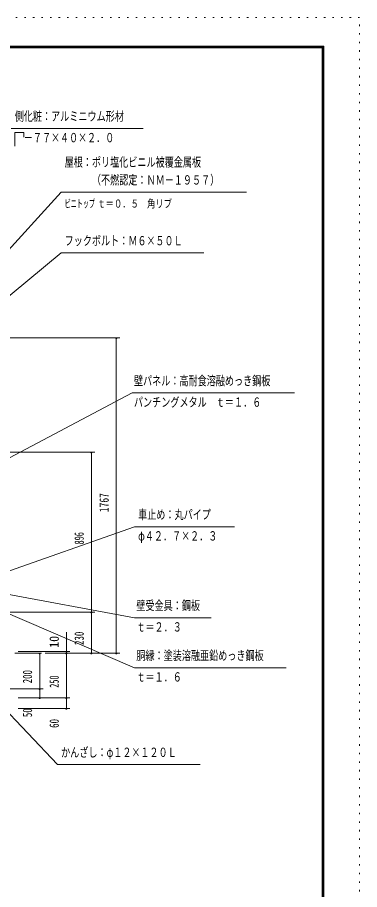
# Model space of a CAD drawing. Units: millimetres, scale not verified, with parts at other scales. Extents: x -23352 to 23352, y -10500 to 10500.
# Drawn here: x 18553 to 23352, y -1715 to 10500 of the extents above; entities that cross this region are included whole.
import ezdxf
from ezdxf.enums import TextEntityAlignment as Align

# ---------------------------------------------------------------- set-up
doc = ezdxf.new("R2010")
doc.units = ezdxf.units.MM
doc.header["$LTSCALE"] = 40
doc.linetypes.add('USER4', pattern=[3, 0.5, -2.5])
for name, color, linetype, lineweight in [('0-6_2-0BOLD', 7, 'Continuous', 18), ('0-A_2-5DIM', 3, 'Continuous', 18), ('0-C_F-F', 5, 'Continuous', 18), ('0-D_F-E_J_ADD', 5, 'USER4', 18)]:
    doc.layers.add(name, color=color, linetype=linetype, lineweight=lineweight)
doc.styles.add('ＭＳ ゴシック', font='')
doc.styles.get('ＭＳ ゴシック').set_extended_font_data('MS Gothic')

msp = doc.modelspace()

# ---------------------------------------------------------------- linework, layer by layer
at = {"layer": '0-6_2-0BOLD'}
msp.add_line((18515.45, 1594.93), (18890.45, 1594.93), dxfattribs=at)
at = {"layer": '0-A_2-5DIM'}
for p, q in [((18465.46, 8944.93), (20315.46, 8944.93)), ((18644.24, 8821.98), (18644.24, 8886.37)), ((19165.46, 8052.87), (17758.4, 6506.28)), ((19165.46, 8052.87), (21765.46, 8052.87)), ((19990.45, 6012.43), (18274.88, 6012.43)), ((19950.45, 6012.43), (19930.45, 6012.43)), ((19940.45, 1594.93), (19940.45, 6012.43)), ((20162.22, 5240.28), (18209.82, 4210.38)), ((20162.22, 5240.28), (22437.22, 5240.28)), ((19640.45, 4409.93), (18346.84, 4409.93)), ((19600.45, 4409.93), (19580.45, 4409.93)), ((19590.45, 2169.93), (19590.45, 4409.93)), ((20196.03, 3366.61), (17933.86, 2573.24)), ((21596.03, 3366.61), (20196.03, 3366.61)), ((20196.03, 2091.61), (18127.65, 2474.53)), ((20196.03, 1391.61), (18236.57, 2229.85)), ((19640.45, 2169.93), (18338.34, 2169.93)), ((19600.45, 2169.93), (19580.45, 2169.93)), ((19590.45, 1594.93), (19590.45, 2169.93)), ((21271.04, 2091.61), (20196.03, 2091.61)), ((19240.45, 969.93), (19240.45, 1889.93)), ((19290.45, 1619.93), (18565.45, 1619.93)), ((18875.45, 1594.93), (18855.45, 1594.93)), ((18865.45, 1594.93), (18865.45, 1094.93)), ((19990.45, 1594.93), (18940.45, 1594.93)), ((19250.45, 1619.93), (19230.45, 1619.93)), ((19250.45, 1594.93), (19230.45, 1594.93)), ((19240.45, 1594.93), (19240.45, 969.93)), ((19600.45, 1594.93), (19580.45, 1594.93)), ((19950.45, 1594.93), (19930.45, 1594.93)), ((20196.03, 1391.61), (22321.03, 1391.61)), ((19115.91, 35.63), (18021.93, 1188.15)), ((18915.45, 1094.93), (18160.84, 1094.93)), ((18875.45, 1094.93), (18855.45, 1094.93)), ((18865.45, 1094.93), (18865.45, 969.93)), ((19290.45, 969.93), (18565.46, 969.93)), ((18875.45, 969.93), (18855.45, 969.93)), ((19250.45, 969.93), (19230.45, 969.93)), ((19240.45, 969.93), (19240.45, 819.93)), ((19290.45, 819.93), (18565.46, 819.93)), ((19250.45, 819.93), (19230.45, 819.93)), ((21115.91, 35.63), (19115.91, 35.63))]:
    msp.add_line(p, q, dxfattribs=at)
for points in [[(18644.24, 8886.37), (18515.46, 8886.37), (18515.46, 8694.93)], [(18226.64, 6429.03), (19165.46, 7201.68), (21165.46, 7201.68)]]:
    msp.add_lwpolyline(points, dxfattribs=at)
for centre in [(19940.45, 6012.43), (19590.45, 4409.93), (19590.45, 2169.93), (18865.45, 1594.93), (19240.45, 1619.93), (19240.45, 1594.93), (19590.45, 1594.93), (19940.45, 1594.93), (18865.45, 1094.93), (18865.45, 969.93), (19240.45, 969.93), (19240.45, 819.93)]:
    msp.add_arc(centre, 10, 180, 0, dxfattribs=at)
at = {"layer": '0-C_F-F'}
for points in [[(-5848.13, 10100), (-5848.13, -10000), (22851.87, -10000), (22851.87, 10100)], [(-5845.63, 10097.5), (22849.37, 10097.5), (22849.37, -9997.5), (-5845.63, -9997.5)], [(-5843.13, 10095), (-5843.13, -9995), (22846.87, -9995), (22846.87, 10095)], [(-5840.63, 10092.5), (22844.37, 10092.5), (22844.37, -9992.5), (-5840.63, -9992.5)], [(-5838.13, 10090), (22841.87, 10090), (22841.87, -9990), (-5838.13, -9990)], [(-5835.63, 10087.5), (22839.37, 10087.5), (22839.37, -9987.5), (-5835.63, -9987.5)], [(-5833.13, 10085), (22836.87, 10085), (22836.87, -9985), (-5833.13, -9985)], [(-5830.63, 10082.5), (-5830.63, -9982.5), (22834.37, -9982.5), (22834.37, 10082.5)], [(-5828.13, 10080), (-5828.13, -9980), (22831.87, -9980), (22831.87, 10080)], [(-5825.63, 10077.5), (-5825.63, -9977.5), (22829.37, -9977.5), (22829.37, 10077.5)], [(-5823.13, 10075), (22826.87, 10075), (22826.87, -9975), (-5823.13, -9975)]]:
    msp.add_lwpolyline(points, close=True, dxfattribs=at)
at = {"layer": '0-D_F-E_J_ADD'}
msp.add_lwpolyline([(-6348.13, 10500), (-6348.13, -10500), (23351.87, -10500), (23351.87, 10500)], close=True, dxfattribs=at)

# ---------------------------------------------------------------- texts
at = {"layer": '0-A_2-5DIM', "color": 7, "style": 'ＭＳ ゴシック'}
for s, height, width, p in [('側化粧：アルミニウム形材', 130.2, 0.7, (18515.46, 9012.69)), ('\u3000－７７×４０×２．０', 130.2, 0.7, (18515.46, 8712.69)), ('屋根：ポリ塩化ビニル被覆金属板', 130.2, 0.7, (19215.46, 8370.63)), ('\u3000\u3000\u3000（不燃認定：ＮＭ－１９５７）', 130.2, 0.7, (19215.46, 8120.64)), ('ビニトップ ', 110.7, 0.55, (19215.46, 7802.87)), ('ｔ＝０．５\u3000角リブ', 110.7, 0.75, (19674.74, 7802.87)), ('フックボルト：Ｍ６×５０Ｌ', 130.2, 0.7, (19215.47, 7269.45)), ('壁パネル：高耐食溶融めっき鋼板', 130.2, 0.7, (20187.22, 5308.04)), ('パンチングメタル\u3000ｔ＝１．６', 130.2, 0.7, (20187.22, 5008.04)), ('車止め：丸パイプ', 130.2, 0.7, (20246.03, 3434.37)), ('φ４２．７×２．３', 130.2, 0.7, (20246.03, 3134.37)), ('壁受金具：鋼板', 130.2, 0.7, (20221.03, 2159.37)), ('ｔ＝２．３', 130.2, 0.7, (20221.03, 1859.37)), ('胴縁：塗装溶融亜鉛めっき鋼板', 130.2, 0.7, (20221.03, 1459.37)), ('ｔ＝１．６', 130.2, 0.7, (20221.03, 1159.37)), ('かんざし：φ１２×１２０Ｌ', 130.2, 0.7, (19165.91, 103.4))]:
    msp.add_text(s, height=height, dxfattribs=dict(at, width=width)).set_placement(p, align=Align.BOTTOM_LEFT)
for s, width, p in [('1767', 0.75, (19872.69, 3571.18)), ('896', 0.65, (19522.69, 3118.68)), ('230', 0.7, (19522.69, 1711.18)), ('10', 0.95, (19172.69, 1669.93)), ('200', 0.7, (18797.69, 1173.68)), ('250', 0.65, (19172.69, 1111.18)), ('50', 0.7, (18797.69, 699.93)), ('60', 0.7, (19172.69, 549.93))]:
    msp.add_text(s, height=130.2, rotation=90, dxfattribs=dict(at, width=width)).set_placement(p, align=Align.BOTTOM_LEFT)

doc.saveas('drawing.dxf')
